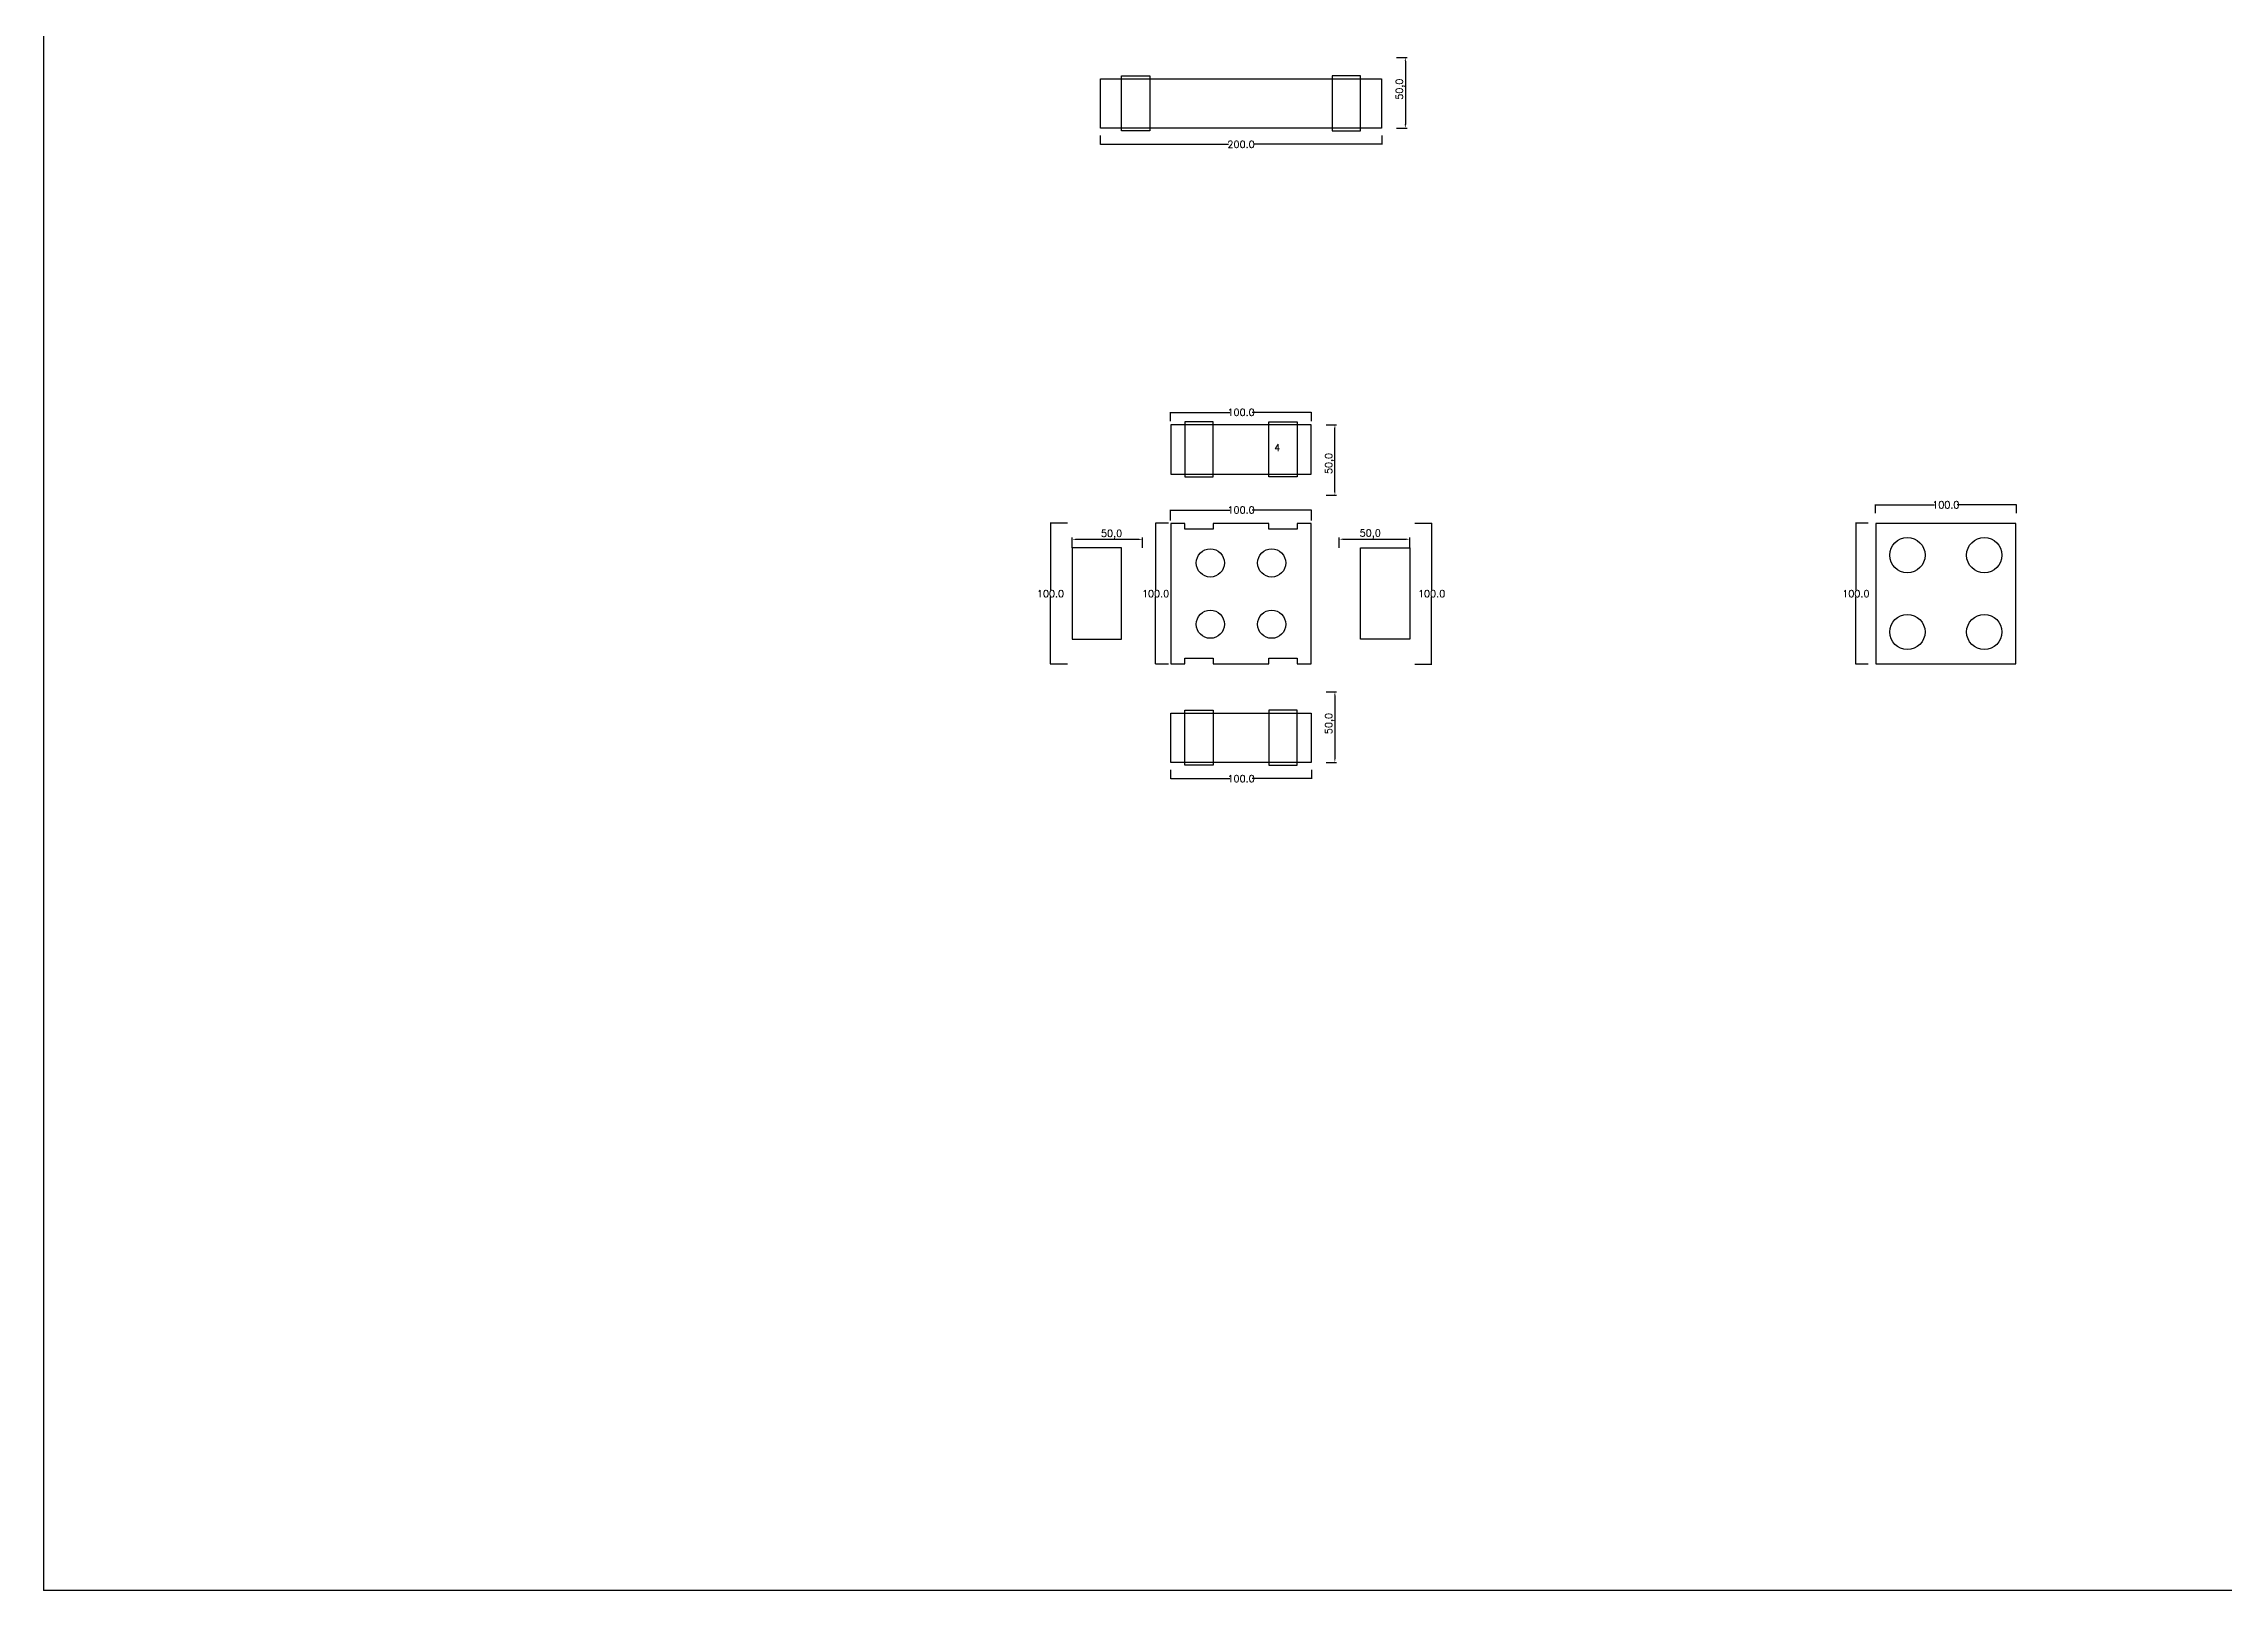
# Model space of a CAD drawing. Header units: millimetres. Extents: x -25 to 19775, y 172 to 9172.
# Drawn here: x -25 to 1522, y 172 to 1269 of the extents above; entities that cross this region are included whole.
import ezdxf

# ---------------------------------------------------------------- set-up
doc = ezdxf.new("R2010")
doc.units = ezdxf.units.MM
for name, color, linetype in [('TEXT', 7, 'Continuous'), ('치구', 7, 'Continuous'), ('치수', 7, 'Continuous')]:
    doc.layers.add(name, color=color, linetype=linetype)
doc.styles.get("Standard").update_dxf_attribs({"font": 'txt.shx', "bigfont": 'whgtxt.shx'})
doc.dimstyles.new('ISO-25', dxfattribs={"dimtxt": 2.5, "dimasz": 2.5, "dimexe": 1.25, "dimexo": 0.625, "dimtad": 1, "dimtxsty": 'Standard', "dimcen": 2.5, "dimadec": 0, "dimazin": 0, "dimtfac": 1, "dimtmove": 0, "dimatfit": 3, "dimfxl": 0, "dimarcsym": 0})
doc.dimstyles.get("Standard").update_dxf_attribs({"dimtxt": 7, "dimasz": 0.18, "dimexe": 0.18, "dimexo": 0.0625, "dimgap": 0.09, "dimtad": 0, "dimtih": 1, "dimtoh": 1, "dimdec": 1, "dimzin": 0, "dimdsep": 46, "dimtxsty": 'Standard', "dimcen": 0.09, "dimadec": 0, "dimazin": 0, "dimtfac": 1, "dimtdec": 1, "dimtofl": 0, "dimtmove": 0, "dimatfit": 3, "dimfxl": 0, "dimtolj": 1, "dimtzin": 0, "dimarcsym": 0})

# ---------------------------------------------------------------- blocks, each defined once
blk = doc.blocks.new('*D1')
at = {"layer": 'Defpoints', "color": 0}
for p in [(934.6, 1259.2), (934.6, 1209.2), (941.5, 1209.2)]:
    blk.add_point(p, dxfattribs=at)
at = {"layer": '치수', "color": 0, "lineweight": -2}
for p, q in [((935.2, 1259.2), (942.7, 1259.2)), ((941.5, 1256.7), (941.5, 1211.7)), ((935.2, 1209.2), (942.7, 1209.2))]:
    blk.add_line(p, q, dxfattribs=at)
at = {"layer": '치수', "color": 0}
for points in [[(941, 1256.7), (941.9, 1256.7), (941.5, 1259.2)], [(941, 1211.7), (941.9, 1211.7), (941.5, 1209.2)]]:
    blk.add_solid(points, dxfattribs=at)
at = {"layer": '치수', "color": 0, "insert": (937.9, 1236.7), "char_height": 5, "attachment_point": 5, "rotation": 90}
blk.add_mtext('50,0', dxfattribs=at)
blk = doc.blocks.new('*D2')
at = {"layer": 'Defpoints', "color": 0}
for p in [(1274.9, 936.1), (1374.9, 941.9), (1374.9, 936.1)]:
    blk.add_point(p, dxfattribs=at)
at = {"layer": '치수', "color": 0, "lineweight": -2}
for p, q in [((1274.9, 936.1), (1274.9, 942.1)), ((1275.1, 941.9), (1316.9, 941.9)), ((1374.7, 941.9), (1332.9, 941.9)), ((1374.9, 936.1), (1374.9, 942.1))]:
    blk.add_line(p, q, dxfattribs=at)
at = {"layer": '치수', "color": 0}
for points in [[(1275.1, 942), (1275.1, 941.9), (1274.9, 941.9)], [(1374.7, 942), (1374.7, 941.9), (1374.9, 941.9)]]:
    blk.add_solid(points, dxfattribs=at)
at = {"layer": '치수', "color": 0, "insert": (1324.9, 941.9), "char_height": 5, "attachment_point": 5}
blk.add_mtext('\\A1;100.0', dxfattribs=at)
blk = doc.blocks.new('*D3')
at = {"layer": 'Defpoints', "color": 0}
for p in [(724.9, 1204.1), (924.9, 1204.1), (924.9, 1197.7)]:
    blk.add_point(p, dxfattribs=at)
at = {"layer": '치수', "color": 0, "lineweight": -2}
for p, q in [((724.9, 1204), (724.9, 1197.5)), ((725.1, 1197.7), (816, 1197.7)), ((924.7, 1197.7), (833.7, 1197.7)), ((924.9, 1204), (924.9, 1197.5))]:
    blk.add_line(p, q, dxfattribs=at)
at = {"layer": '치수', "color": 0}
for points in [[(725.1, 1197.7), (725.1, 1197.7), (724.9, 1197.7)], [(924.7, 1197.7), (924.7, 1197.7), (924.9, 1197.7)]]:
    blk.add_solid(points, dxfattribs=at)
at = {"layer": '치수', "color": 0, "insert": (824.9, 1197.7), "char_height": 5, "attachment_point": 5}
blk.add_mtext('\\A1;200.0', dxfattribs=at)
blk = doc.blocks.new('*D4')
at = {"layer": 'Defpoints', "color": 0}
for p in [(884.6, 998.7), (891.5, 998.7), (884.6, 948.7)]:
    blk.add_point(p, dxfattribs=at)
at = {"layer": '치수', "color": 0, "lineweight": -2}
for p, q in [((885.2, 998.7), (892.7, 998.7)), ((891.5, 951.2), (891.5, 996.2)), ((885.2, 948.7), (892.7, 948.7))]:
    blk.add_line(p, q, dxfattribs=at)
at = {"layer": '치수', "color": 0}
for points in [[(891, 996.2), (891.9, 996.2), (891.5, 998.7)], [(891, 951.2), (891.9, 951.2), (891.5, 948.7)]]:
    blk.add_solid(points, dxfattribs=at)
at = {"layer": '치수', "color": 0, "insert": (887.9, 971.2), "char_height": 5, "attachment_point": 5, "rotation": 90}
blk.add_mtext('50,0', dxfattribs=at)
blk = doc.blocks.new('*D5')
at = {"layer": 'Defpoints', "color": 0}
for p in [(944.6, 917.5), (894.6, 910.7), (944.6, 910.7)]:
    blk.add_point(p, dxfattribs=at)
at = {"layer": '치수', "color": 0, "lineweight": -2}
for p, q in [((894.6, 911.4), (894.6, 918.8)), ((897.1, 917.5), (942.1, 917.5)), ((944.6, 911.4), (944.6, 918.8))]:
    blk.add_line(p, q, dxfattribs=at)
at = {"layer": '치수', "color": 0}
for points in [[(897.1, 917.9), (897.1, 917.1), (894.6, 917.5)], [(942.1, 917.9), (942.1, 917.1), (944.6, 917.5)]]:
    blk.add_solid(points, dxfattribs=at)
at = {"layer": '치수', "color": 0, "insert": (916.6, 921.1), "char_height": 5, "attachment_point": 5}
blk.add_mtext('50,0', dxfattribs=at)
blk = doc.blocks.new('*D6')
at = {"layer": 'Defpoints', "color": 0}
for p in [(705.1, 917.4), (705.1, 910.7), (755.1, 910.6)]:
    blk.add_point(p, dxfattribs=at)
at = {"layer": '치수', "color": 0, "lineweight": -2}
for p, q in [((705.1, 911.4), (705.1, 918.7)), ((752.6, 917.4), (707.6, 917.4)), ((755.1, 911.3), (755.1, 918.7))]:
    blk.add_line(p, q, dxfattribs=at)
at = {"layer": '치수', "color": 0}
for points in [[(707.6, 917.8), (707.6, 917), (705.1, 917.4)], [(752.6, 917.8), (752.6, 917), (755.1, 917.4)]]:
    blk.add_solid(points, dxfattribs=at)
at = {"layer": '치수', "color": 0, "insert": (733.1, 921), "char_height": 5, "attachment_point": 5}
blk.add_mtext('50,0', dxfattribs=at)
blk = doc.blocks.new('*D7')
at = {"layer": 'Defpoints', "color": 0}
for p in [(874.9, 1007.5), (774.9, 1001.1), (874.9, 1001.1)]:
    blk.add_point(p, dxfattribs=at)
at = {"layer": '치수', "color": 0, "lineweight": -2}
for p, q in [((774.9, 1001.2), (774.9, 1007.7)), ((775.1, 1007.5), (816.9, 1007.5)), ((874.7, 1007.5), (832.9, 1007.5)), ((874.9, 1001.2), (874.9, 1007.7))]:
    blk.add_line(p, q, dxfattribs=at)
at = {"layer": '치수', "color": 0}
for points in [[(775.1, 1007.5), (775.1, 1007.5), (774.9, 1007.5)], [(874.7, 1007.5), (874.7, 1007.5), (874.9, 1007.5)]]:
    blk.add_solid(points, dxfattribs=at)
at = {"layer": '치수', "color": 0, "insert": (824.9, 1007.5), "char_height": 5, "attachment_point": 5}
blk.add_mtext('\\A1;100.0', dxfattribs=at)
blk = doc.blocks.new('*D8')
at = {"layer": 'Defpoints', "color": 0}
for p in [(774.9, 930.8), (874.9, 938.2), (874.9, 930.8)]:
    blk.add_point(p, dxfattribs=at)
at = {"layer": '치수', "color": 0, "lineweight": -2}
for p, q in [((774.9, 930.8), (774.9, 938.3)), ((775.1, 938.2), (816.9, 938.2)), ((874.7, 938.2), (832.9, 938.2)), ((874.9, 930.8), (874.9, 938.3))]:
    blk.add_line(p, q, dxfattribs=at)
at = {"layer": '치수', "color": 0}
for points in [[(775.1, 938.2), (775.1, 938.1), (774.9, 938.2)], [(874.7, 938.2), (874.7, 938.1), (874.9, 938.2)]]:
    blk.add_solid(points, dxfattribs=at)
at = {"layer": '치수', "color": 0, "insert": (824.9, 938.2), "char_height": 5, "attachment_point": 5}
blk.add_mtext('\\A1;100.0', dxfattribs=at)
blk = doc.blocks.new('*D9')
at = {"layer": 'Defpoints', "color": 0}
for p in [(884.6, 809.2), (884.6, 759.2), (891.5, 759.2)]:
    blk.add_point(p, dxfattribs=at)
at = {"layer": '치수', "color": 0, "lineweight": -2}
for p, q in [((885.2, 809.2), (892.7, 809.2)), ((891.5, 806.7), (891.5, 761.7)), ((885.2, 759.2), (892.7, 759.2))]:
    blk.add_line(p, q, dxfattribs=at)
at = {"layer": '치수', "color": 0}
for points in [[(891, 806.7), (891.9, 806.7), (891.5, 809.2)], [(891, 761.7), (891.9, 761.7), (891.5, 759.2)]]:
    blk.add_solid(points, dxfattribs=at)
at = {"layer": '치수', "color": 0, "insert": (887.9, 786.7), "char_height": 5, "attachment_point": 5, "rotation": 90}
blk.add_mtext('50,0', dxfattribs=at)
blk = doc.blocks.new('*D10')
at = {"layer": 'Defpoints', "color": 0}
for p in [(774.9, 754.1), (874.9, 754.1), (874.9, 747.7)]:
    blk.add_point(p, dxfattribs=at)
at = {"layer": '치수', "color": 0, "lineweight": -2}
for p, q in [((774.9, 754), (774.9, 747.5)), ((775.1, 747.7), (816.9, 747.7)), ((874.7, 747.7), (832.9, 747.7)), ((874.9, 754), (874.9, 747.5))]:
    blk.add_line(p, q, dxfattribs=at)
at = {"layer": '치수', "color": 0}
for points in [[(775.1, 747.7), (775.1, 747.7), (774.9, 747.7)], [(874.7, 747.7), (874.7, 747.7), (874.9, 747.7)]]:
    blk.add_solid(points, dxfattribs=at)
at = {"layer": '치수', "color": 0, "insert": (824.9, 747.7), "char_height": 5, "attachment_point": 5}
blk.add_mtext('\\A1;100.0', dxfattribs=at)
blk = doc.blocks.new('*D11')
at = {"layer": 'Defpoints', "color": 0}
for p in [(773.4, 928.9), (764.3, 828.9), (773.4, 828.9)]:
    blk.add_point(p, dxfattribs=at)
at = {"layer": '치수', "color": 0, "lineweight": -2}
for p, q in [((773.4, 928.9), (764.2, 928.9)), ((764.3, 928.8), (764.3, 881.5)), ((764.3, 829.1), (764.3, 876.4)), ((773.4, 828.9), (764.2, 828.9))]:
    blk.add_line(p, q, dxfattribs=at)
at = {"layer": '치수', "color": 0}
for points in [[(764.3, 928.8), (764.4, 928.8), (764.3, 928.9)], [(764.3, 829.1), (764.4, 829.1), (764.3, 828.9)]]:
    blk.add_solid(points, dxfattribs=at)
at = {"layer": '치수', "color": 0, "insert": (764.3, 878.9), "char_height": 5, "attachment_point": 5}
blk.add_mtext('\\A1;100.0', dxfattribs=at)
blk = doc.blocks.new('*D12')
at = {"layer": 'Defpoints', "color": 0}
for p in [(701.7, 928.9), (689.7, 828.9), (701.7, 828.9)]:
    blk.add_point(p, dxfattribs=at)
at = {"layer": '치수', "color": 0, "lineweight": -2}
for p, q in [((701.7, 928.9), (689.5, 928.9)), ((689.7, 928.8), (689.7, 881.5)), ((689.7, 829.1), (689.7, 876.4)), ((701.7, 828.9), (689.5, 828.9))]:
    blk.add_line(p, q, dxfattribs=at)
at = {"layer": '치수', "color": 0}
for points in [[(689.6, 928.8), (689.7, 928.8), (689.7, 928.9)], [(689.6, 829.1), (689.7, 829.1), (689.7, 828.9)]]:
    blk.add_solid(points, dxfattribs=at)
at = {"layer": '치수', "color": 0, "insert": (689.7, 878.9), "char_height": 5, "attachment_point": 5}
blk.add_mtext('\\A1;100.0', dxfattribs=at)
blk = doc.blocks.new('*D13')
at = {"layer": 'Defpoints', "color": 0}
for p in [(1270, 928.9), (1261.1, 828.9), (1270, 828.9)]:
    blk.add_point(p, dxfattribs=at)
at = {"layer": '치수', "color": 0, "lineweight": -2}
for p, q in [((1269.9, 928.9), (1260.9, 928.9)), ((1261.1, 928.8), (1261.1, 881.5)), ((1261.1, 829.1), (1261.1, 876.4)), ((1269.9, 828.9), (1260.9, 828.9))]:
    blk.add_line(p, q, dxfattribs=at)
at = {"layer": '치수', "color": 0}
for points in [[(1261.1, 928.8), (1261.1, 928.8), (1261.1, 928.9)], [(1261.1, 829.1), (1261.1, 829.1), (1261.1, 828.9)]]:
    blk.add_solid(points, dxfattribs=at)
at = {"layer": '치수', "color": 0, "insert": (1261.1, 878.9), "char_height": 5, "attachment_point": 5}
blk.add_mtext('\\A1;100.0', dxfattribs=at)
blk = doc.blocks.new('*D14')
at = {"layer": 'Defpoints', "color": 0}
for p in [(948, 928.9), (948, 828.9), (960.1, 828.9)]:
    blk.add_point(p, dxfattribs=at)
at = {"layer": '치수', "color": 0, "lineweight": -2}
for p, q in [((948.1, 928.9), (960.3, 928.9)), ((960.1, 928.8), (960.1, 881.5)), ((960.1, 829.1), (960.1, 876.4)), ((948.1, 828.9), (960.3, 828.9))]:
    blk.add_line(p, q, dxfattribs=at)
at = {"layer": '치수', "color": 0}
for points in [[(960.1, 928.8), (960.1, 928.8), (960.1, 928.9)], [(960.1, 829.1), (960.1, 829.1), (960.1, 828.9)]]:
    blk.add_solid(points, dxfattribs=at)
at = {"layer": '치수', "color": 0, "insert": (960.1, 878.9), "char_height": 5, "attachment_point": 5}
blk.add_mtext('\\A1;100.0', dxfattribs=at)

msp = doc.modelspace()

# ---------------------------------------------------------------- linework, layer by layer
at = {"layer": 'TEXT', "color": 6}
for p in [(-24.538, 9171.825), (19775.462, 171.825)]:
    msp.add_line(p, (-24.538, 171.825), dxfattribs=at)
at = {"layer": '치구'}
for points in [[(725.129, 1244.197), (924.629, 1244.197), (924.629, 1209.197), (725.129, 1209.197)], [(775.129, 963.697), (874.629, 963.697), (874.629, 998.697), (775.129, 998.697)], [(775.129, 829.197), (785.129, 829.197), (785.129, 833.197), (805.129, 833.197), (805.129, 829.197), (844.629, 829.197), (844.629, 833.197), (864.629, 833.197), (864.629, 829.197), (874.629, 829.197), (874.629, 928.697), (864.629, 928.697), (864.629, 924.697), (844.629, 924.697), (844.629, 928.697), (805.129, 928.697), (805.129, 924.697), (785.129, 924.697), (785.129, 928.697), (775.129, 928.697)], [(1275.129, 928.697), (1275.129, 829.197), (1374.629, 829.197), (1374.629, 928.697)], [(740.129, 911.297), (705.129, 911.297), (705.129, 846.597), (740.129, 846.597)], [(909.629, 911.297), (944.629, 911.297), (944.629, 846.597), (909.629, 846.597)], [(775.129, 794.197), (874.629, 794.197), (874.629, 759.197), (775.129, 759.197)]]:
    msp.add_lwpolyline(points, close=True, dxfattribs=at)
at = {"layer": '치구', "color": 1}
for points in [[(740.129, 1246.197), (760.129, 1246.197), (760.129, 1207.2), (740.129, 1207.2)], [(909.629, 1246.197), (889.629, 1246.197), (889.629, 1207.2), (909.629, 1207.2)], [(785.129, 961.697), (805.129, 961.697), (805.129, 1000.694), (785.129, 1000.694)], [(864.629, 961.697), (844.629, 961.697), (844.629, 1000.694), (864.629, 1000.694)], [(785.129, 796.197), (805.129, 796.197), (805.129, 757.2), (785.129, 757.2)], [(864.629, 796.197), (844.629, 796.197), (844.629, 757.2), (864.629, 757.2)]]:
    msp.add_lwpolyline(points, close=True, dxfattribs=at)
at = {"layer": '치구', "color": 0}
for centre, radius in [((1297.629, 906.197), 12.5), ((1352.129, 906.197), 12.5), ((803.129, 900.697), 10), ((846.629, 900.697), 10), ((803.129, 857.197), 10), ((846.629, 857.197), 10), ((1297.629, 851.697), 12.5), ((1352.129, 851.697), 12.5)]:
    msp.add_circle(centre, radius, dxfattribs=at)

# ---------------------------------------------------------------- texts
at = {"layer": 'TEXT', "color": 1}
msp.add_text('4', height=5, dxfattribs=at).set_placement((848.441, 979.999))

# ---------------------------------------------------------------- dimensions: what is measured, and where the dimension line sits
at = {"layer": '치수', "color": 4}
for base, p1, p2, angle, picture, middle in [((941.456, 1209.197), (934.558, 1259.197), (934.558, 1209.197), 270, '*D1', (941.456, 1236.697)), ((891.456, 998.697), (884.558, 948.697), (884.558, 998.697), 90, '*D4', (891.456, 971.197)), ((705.129, 917.424), (755.129, 910.647), (705.129, 910.747), 180, '*D6', (733.129, 917.424)), ((891.456, 759.197), (884.558, 809.197), (884.558, 759.197), 270, '*D9', (891.456, 786.697))]:
    dim = msp.add_linear_dim(base=base, p1=p1, p2=p2, angle=angle, dimstyle='ISO-25', override={"dimtxt": 5, "dimdec": 1, "dimzin": 0, "dimtdec": 1}, dxfattribs=at)
    dim.commit()
    dim.dimension.update_dxf_attribs({"geometry": picture, "text_midpoint": middle, "dimtype": 160})
for base, p1, p2, dimstyle, override, picture, middle in [((924.879, 1197.686), (724.879, 1204.084), (924.879, 1204.084), 'Standard', {"dimtxt": 5}, '*D3', (824.879, 1197.686)), ((874.879, 1007.519), (774.879, 1001.122), (874.879, 1001.122), 'Standard', {"dimtxt": 5}, '*D7', (824.879, 1007.519)), ((944.629, 917.524), (894.629, 910.747), (944.629, 910.747), 'ISO-25', {"dimtxt": 5, "dimdec": 1, "dimzin": 0, "dimtdec": 1}, '*D5', (916.629, 917.524)), ((874.879, 747.686), (774.879, 754.084), (874.879, 754.084), 'Standard', {"dimtxt": 5}, '*D10', (824.879, 747.686))]:
    dim = msp.add_linear_dim(base=base, p1=p1, p2=p2, dimstyle=dimstyle, override=override, dxfattribs=at)
    dim.commit()
    dim.dimension.update_dxf_attribs({"geometry": picture, "text_midpoint": middle, "dimtype": 160})
for base, p1, p2, picture, middle in [((1374.879, 941.937), (1274.879, 936.054), (1374.879, 936.054), '*D2', (1324.879, 941.937)), ((874.879, 938.169), (774.879, 930.772), (874.879, 930.772), '*D8', (824.879, 938.169))]:
    dim = msp.add_linear_dim(base=base, p1=p1, p2=p2, dimstyle='Standard', override={"dimtxt": 5}, dxfattribs=at)
    dim.commit()
    dim.dimension.update_dxf_attribs({"geometry": picture, "text_midpoint": middle})
for base, p1, p2, picture, middle in [((689.661, 828.947), (701.73, 928.947), (701.73, 828.947), '*D12', (689.661, 878.947)), ((764.349, 828.947), (773.418, 928.947), (773.418, 828.947), '*D11', (764.349, 878.947)), ((960.096, 828.947), (948.027, 928.947), (948.027, 828.947), '*D14', (960.096, 878.947)), ((1261.083, 828.947), (1269.987, 928.947), (1269.987, 828.947), '*D13', (1261.083, 878.947))]:
    dim = msp.add_linear_dim(base=base, p1=p1, p2=p2, angle=90, dimstyle='Standard', override={"dimtxt": 5}, dxfattribs=at)
    dim.commit()
    dim.dimension.update_dxf_attribs({"geometry": picture, "text_midpoint": middle})

doc.saveas('drawing.dxf')
